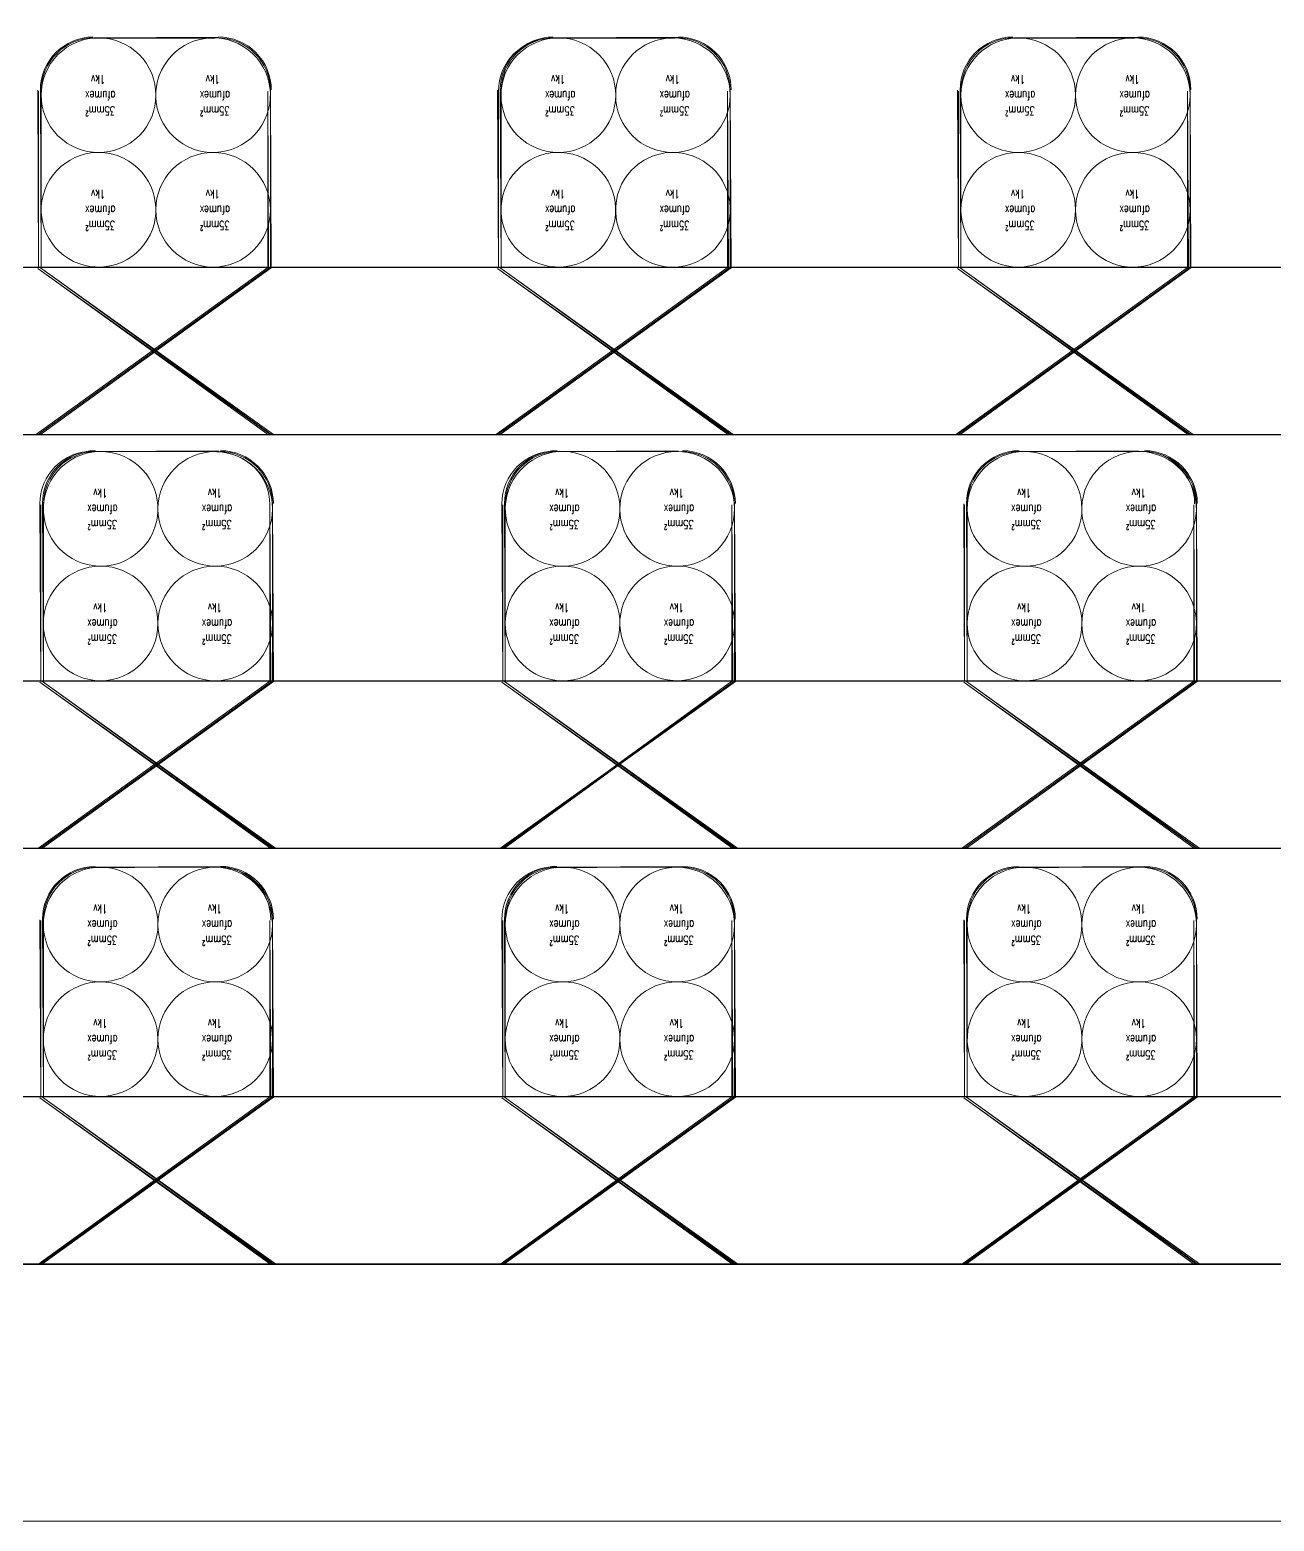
# Model space of a CAD drawing. Extents: x -14.2 to 52.3, y 2.5 to 90.9.
# Drawn here: x 12.364 to 12.5052, y 17.6337 to 17.8028 of the extents above; entities that cross this region are included whole.
import ezdxf

# ---------------------------------------------------------------- set-up
doc = ezdxf.new("R2010")
doc.units = 0
for name, color, linetype, lineweight in [('limpo_PINI-PSG-PE-0102-LAZ-R00$0$0-1', 7, 'Continuous', 5), ('limpo_PINI-PSG-PE-0102-LAZ-R00$0$A-WALL-FNSH', 1, 'Continuous', 40), ('limpo_PINI-PSG-PE-0102-LAZ-R00$0$PNIN-HID-PL-0009-LAZ-R00_dwg', 8, 'Continuous', 5)]:
    doc.layers.add(name, color=color, linetype=linetype, lineweight=lineweight)
doc.layers.add('limpo_PINI-PSG-PE-0102-LAZ-R00$0$0-8', color=7, linetype='Continuous', lineweight=5, true_color=0x999999)
doc.layers.add('limpo_PINI-PSG-PE-0102-LAZ-R00$0$XR_ARQT', color=7, linetype='Continuous')
doc.layers.add('XR_ARQT', color=7, linetype='Continuous')
doc.styles.add('limpo_PINI-PSG-PE-0102-LAZ-R00$0$RomanS_2', font='romans__.ttf', dxfattribs={"width": 0.7, "height": 0.001})

# ---------------------------------------------------------------- blocks, each defined once
blk = doc.blocks.new('limpo_PINI-PSG-PE-0102-LAZ-R00$0$LAZ GERAL - PNE_dwg-25011385-009 - PRE - PAV_ LAZER - GERAL')
at = {"layer": 'limpo_PINI-PSG-PE-0102-LAZ-R00$0$0-8'}
for p, q in [((-8.78, -7.05452), (-9.8293, -7.05452)), ((-9.23574, -7.05452), (-9.23574, -7.05402)), ((-9.18356, -7.05452), (-9.18356, -7.05402)), ((-9.13138, -7.05452), (-9.13138, -7.05402)), ((-8.78, -7.10145), (-9.8293, -7.10145)), ((-8.78, -7.14861), (-9.8293, -7.14861))]:
    blk.add_line(p, q, dxfattribs=at)
at = {"layer": 'limpo_PINI-PSG-PE-0102-LAZ-R00$0$0-8', "flags": 128}
for points in [[(-9.24174, -7.02842), (-9.25584, -7.02852), (-9.24184, -7.02852)], [(-9.18956, -7.02842), (-9.20366, -7.02852), (-9.18966, -7.02852)], [(-9.13738, -7.02842), (-9.15148, -7.02852), (-9.13748, -7.02852)], [(-9.26194, -7.07352), (-9.23574, -7.05462), (-9.23584, -7.03452), (-9.23584, -7.05452), (-9.26218, -7.07352)], [(-9.26194, -7.03442), (-9.26184, -7.05452), (-9.26184, -7.03452)], [(-9.20976, -7.07352), (-9.18356, -7.05462), (-9.18366, -7.03452), (-9.18366, -7.05452), (-9.21, -7.07352)], [(-9.20976, -7.03442), (-9.20966, -7.05452), (-9.20966, -7.03452)], [(-9.15758, -7.07352), (-9.13138, -7.05462), (-9.13148, -7.03452), (-9.13148, -7.05452), (-9.15781, -7.07352)], [(-9.15758, -7.03442), (-9.15748, -7.05452), (-9.15748, -7.03452)], [(-9.8293, -7.05452), (-9.8293, -7.07352), (-8.78, -7.07352)], [(-9.23574, -7.07352), (-9.26194, -7.05462), (-9.2355, -7.07352)], [(-9.18356, -7.07352), (-9.20976, -7.05462), (-9.18332, -7.07352)], [(-9.13138, -7.07352), (-9.15758, -7.05462), (-9.13114, -7.07352)], [(-9.24174, -7.07535), (-9.25584, -7.07545), (-9.24184, -7.07545)], [(-9.18956, -7.07535), (-9.20366, -7.07545), (-9.18966, -7.07545)], [(-9.13738, -7.07535), (-9.15148, -7.07545), (-9.13748, -7.07545)], [(-9.2617, -7.12045), (-9.2355, -7.10155), (-9.2356, -7.08145), (-9.2356, -7.10145), (-9.26194, -7.12045)], [(-9.2617, -7.08135), (-9.2616, -7.10145), (-9.2616, -7.08145)], [(-9.20952, -7.12045), (-9.18308, -7.10155), (-9.18318, -7.08145), (-9.18318, -7.10145), (-9.20928, -7.12045)], [(-9.20928, -7.08135), (-9.20918, -7.10145), (-9.20918, -7.08145)], [(-9.15686, -7.12045), (-9.13066, -7.10155), (-9.13076, -7.08145), (-9.13076, -7.10145), (-9.1571, -7.12045)], [(-9.15686, -7.08135), (-9.15676, -7.10145), (-9.15676, -7.08145)], [(-9.2617, -7.10145), (-9.28792, -7.10145), (-9.28792, -7.10065)], [(-9.20928, -7.10145), (-9.2355, -7.10145), (-9.2355, -7.10065)], [(-9.15686, -7.10145), (-9.18308, -7.10145), (-9.18308, -7.10065)], [(-9.8293, -7.10145), (-9.8293, -7.12045), (-8.78, -7.12045)], [(-9.2355, -7.12045), (-9.2617, -7.10155), (-9.23526, -7.12045)], [(-9.18308, -7.12045), (-9.20928, -7.10155), (-9.18284, -7.12045)], [(-9.13066, -7.12045), (-9.15686, -7.10155), (-9.13042, -7.12045)], [(-9.2415, -7.12251), (-9.2556, -7.12261), (-9.2416, -7.12261)], [(-9.18908, -7.12251), (-9.20318, -7.12261), (-9.18918, -7.12261)], [(-9.13666, -7.12251), (-9.15076, -7.12261), (-9.13676, -7.12261)], [(-9.2617, -7.16761), (-9.2355, -7.14871), (-9.2356, -7.12861), (-9.2356, -7.14861), (-9.26194, -7.16761)], [(-9.2617, -7.12851), (-9.2616, -7.14861), (-9.2616, -7.12861)], [(-9.20928, -7.16761), (-9.18308, -7.14871), (-9.18318, -7.12861), (-9.18318, -7.14861), (-9.20952, -7.16761)], [(-9.20928, -7.12851), (-9.20918, -7.14861), (-9.20918, -7.12861)], [(-9.15686, -7.16761), (-9.13066, -7.14871), (-9.13076, -7.12861), (-9.13076, -7.14861), (-9.1571, -7.16761)], [(-9.15686, -7.12851), (-9.15676, -7.14861), (-9.15676, -7.12861)], [(-9.2617, -7.14861), (-9.28792, -7.14861), (-9.28792, -7.14781)], [(-9.20928, -7.14861), (-9.2355, -7.14861), (-9.2355, -7.14781)], [(-9.15686, -7.14861), (-9.18308, -7.14861), (-9.18308, -7.14781)], [(-9.8293, -7.14861), (-9.8293, -7.16761), (-8.78, -7.16761)], [(-9.2355, -7.16761), (-9.2617, -7.14871), (-9.23526, -7.16761)], [(-9.18308, -7.16761), (-9.20928, -7.14871), (-9.18284, -7.16761)], [(-9.13066, -7.16761), (-9.15686, -7.14871), (-9.13042, -7.16761)]]:
    blk.add_lwpolyline(points, dxfattribs=at)
at = {"layer": 'limpo_PINI-PSG-PE-0102-LAZ-R00$0$0-8'}
for centre in [(-9.19016, -7.03502), (-9.15098, -7.03502), (-9.15098, -7.04802), (-9.2421, -7.08195), (-9.13726, -7.12911), (-9.13726, -7.14211)]:
    blk.add_circle(centre, 0.0065, dxfattribs=at)
for centre, start, end in [((-9.20366, -7.03452), 90, 180), ((-9.2557, -7.08135), 90, 180), ((-9.2416, -7.08145), 0, 90), ((-9.20328, -7.08135), 90, 180), ((-9.13666, -7.08135), 0, 90), ((-9.2415, -7.12851), 0, 90), ((-9.20328, -7.12851), 90, 180)]:
    blk.add_arc(centre, 0.006, start, end, dxfattribs=at)
for centre, major_axis, ratio in [((-9.25534, -7.03502), (0.0046, 0.0046), 1), ((-9.24234, -7.03502), (-0.00553, 0.00342), 1), ((-9.20316, -7.03502), (0.0046, 0.0046), 1), ((-9.13798, -7.03502), (0, 0.0065), 1), ((-9.25534, -7.04802), (0.00342, 0.00553), 1), ((-9.24234, -7.04802), (0.0065, 0), 1), ((-9.20316, -7.04802), (0.00342, 0.00553), 1), ((-9.19016, -7.04802), (0.00104, 0.00642), 0.999999), ((-9.13798, -7.04802), (-0.0046, 0.0046), 1), ((-9.2551, -7.08195), (-0.00342, 0.00553), 1), ((-9.20268, -7.08195), (-0.00633, 0.00149), 1), ((-9.18968, -7.08195), (0.00249, 0.00601), 1), ((-9.15026, -7.08195), (-0.00601, 0.00249), 1), ((-9.13726, -7.08195), (-0.00633, 0.00149), 1), ((-9.2551, -7.09495), (0.0065, 0), 1), ((-9.2421, -7.09495), (0.0065, 0), 1), ((-9.20268, -7.09495), (-0.00249, 0.00601), 1), ((-9.18968, -7.09495), (0.00633, 0.00149), 1), ((-9.15026, -7.09495), (-0.00249, 0.00601), 1), ((-9.13726, -7.09495), (0.00307, 0.00573), 0.999999), ((-9.2551, -7.12911), (0.0046, 0.0046), 1), ((-9.2421, -7.12911), (0, 0.0065), 1), ((-9.20268, -7.12911), (0.0046, 0.0046), 1), ((-9.18968, -7.12911), (0.00601, 0.00249), 1), ((-9.15026, -7.12911), (0.0046, 0.0046), 1), ((-9.2551, -7.14211), (0.00307, 0.00573), 0.999999), ((-9.20268, -7.14211), (-0.00249, 0.00601), 1), ((-9.15026, -7.14211), (-0.00553, 0.00342), 1), ((-9.2421, -7.14211), (0, 0.0065), 1), ((-9.18968, -7.14211), (0.0046, 0.0046), 0.999999)]:
    blk.add_ellipse(centre, major_axis=major_axis, ratio=ratio, dxfattribs=at)
for centre, major_axis, ratio, start_param, end_param in [((-9.25594, -7.03442), (-0.00592, 0.00096), 0.999999, 4.873265, 6.444061), ((-9.25584, -7.03452), (0.006, 0), 1, 1.570796, 3.141593), ((-9.24184, -7.03452), (0.00584, 0.00138), 1, 6.051364, 7.622161), ((-9.24174, -7.03442), (-0.00584, 0.00138), 1, 3.373418, 4.944215), ((-9.20376, -7.03442), (-0.00554, 0.0023), 1, 5.105094, 6.67589), ((-9.18966, -7.03452), (0.0023, 0.00554), 0.999999, 5.105087, 6.675884), ((-9.18956, -7.03442), (0.006, 0), 1, 0, 1.570796), ((-9.15158, -7.03442), (0, 0.006), 1, 0, 1.570796), ((-9.15148, -7.03452), (-0.00424, 0.00424), 1, 5.497781, 7.068577), ((-9.13748, -7.03452), (-0.00424, 0.00424), 1, 3.926992, 5.497789), ((-9.13738, -7.03442), (0.00315, 0.0051), 1, 5.265965, 6.836761), ((-9.2556, -7.08145), (-0.00424, 0.00424), 1, 5.49779, 7.068586), ((-9.2415, -7.08135), (0.00424, 0.00424), 1, 5.49779, 7.068587), ((-9.20318, -7.08145), (0.006, 0), 1, 1.570796, 3.141593), ((-9.18918, -7.08145), (-0.00315, 0.0051), 1, 4.158813, 5.72961), ((-9.18908, -7.08135), (0, 0.006), 1, 4.712389, 6.283185), ((-9.15086, -7.08135), (-0.00315, 0.0051), 1, 5.729609, 7.300405), ((-9.15076, -7.08145), (0.006, 0), 1, 1.570796, 3.141593), ((-9.13676, -7.08145), (-0.00424, 0.00424), 1, 3.926992, 5.497789), ((-9.2557, -7.12851), (0.0051, 0.00315), 1, 1.017221, 2.588017), ((-9.2556, -7.12861), (0.00554, 0.0023), 1, 1.178097, 2.748894), ((-9.2416, -7.12861), (0.00424, 0.00424), 1, 5.497786, 7.068582), ((-9.20318, -7.12861), (0.00529, 0.00283), 0.999999, 1.079398, 2.650194), ((-9.18918, -7.12861), (0.00487, 0.00351), 0.999999, 5.658663, 7.22946), ((-9.18908, -7.12851), (0.00315, 0.0051), 1, 5.265965, 6.836761), ((-9.15086, -7.12851), (0.00315, 0.0051), 1, 0.553574, 2.12437), ((-9.15076, -7.12861), (0, 0.006), 1, 0, 1.570796), ((-9.13676, -7.12861), (-0.00424, 0.00424), 1, 3.926994, 5.49779), ((-9.13666, -7.12851), (-0.00315, 0.0051), 1, 4.158815, 5.729611)]:
    blk.add_ellipse(centre, major_axis=major_axis, ratio=ratio, start_param=start_param, end_param=end_param, dxfattribs=at)
at = {"layer": 'limpo_PINI-PSG-PE-0102-LAZ-R00$0$0-1', "char_height": 0.001, "attachment_point": 1, "rotation": 180, "line_spacing_factor": 0.983083, "style": 'limpo_PINI-PSG-PE-0102-LAZ-R00$0$RomanS_2'}
for s, insert, width in [('1kv', (-9.25459, -7.03375), 0.0021333), ('1kv', (-9.24159, -7.03375), 0.0021333), ('1kv', (-9.2024, -7.03375), 0.0021333), ('1kv', (-9.1894, -7.03375), 0.0021333), ('1kv', (-9.15022, -7.03375), 0.0021333), ('1kv', (-9.13722, -7.03375), 0.0021333), ('afumex', (-9.25341, -7.03557), 0.0045957), ('afumex', (-9.24041, -7.03557), 0.0045957), ('afumex', (-9.20123, -7.03557), 0.0045957), ('afumex', (-9.18823, -7.03557), 0.0045957), ('afumex', (-9.14904, -7.03557), 0.0045957), ('afumex', (-9.13604, -7.03557), 0.0045957), ('35mm²', (-9.25346, -7.03729), 0.0044251), ('35mm²', (-9.24046, -7.03729), 0.0044251), ('35mm²', (-9.20128, -7.03729), 0.0044251), ('35mm²', (-9.18828, -7.03729), 0.0044251), ('35mm²', (-9.14909, -7.03729), 0.0044251), ('35mm²', (-9.13609, -7.03729), 0.0044251), ('1kv', (-9.25459, -7.04675), 0.0021333), ('1kv', (-9.24159, -7.04675), 0.0021333), ('1kv', (-9.2024, -7.04675), 0.0021333), ('1kv', (-9.1894, -7.04675), 0.0021333), ('1kv', (-9.15022, -7.04675), 0.0021333), ('1kv', (-9.13722, -7.04675), 0.0021333), ('afumex', (-9.25341, -7.04857), 0.0045957), ('afumex', (-9.24041, -7.04857), 0.0045957), ('afumex', (-9.20123, -7.04857), 0.0045957), ('afumex', (-9.18823, -7.04857), 0.0045957), ('afumex', (-9.14904, -7.04857), 0.0045957), ('afumex', (-9.13604, -7.04857), 0.0045957), ('35mm²', (-9.25346, -7.05029), 0.0044251), ('35mm²', (-9.24046, -7.05029), 0.0044251), ('35mm²', (-9.20128, -7.05029), 0.0044251), ('35mm²', (-9.18828, -7.05029), 0.0044251), ('35mm²', (-9.14909, -7.05029), 0.0044251), ('35mm²', (-9.13609, -7.05029), 0.0044251), ('1kv', (-9.25435, -7.08068), 0.0021333), ('1kv', (-9.24135, -7.08068), 0.0021333), ('1kv', (-9.20193, -7.08068), 0.0021333), ('1kv', (-9.18893, -7.08068), 0.0021333), ('1kv', (-9.14951, -7.08068), 0.0021333), ('1kv', (-9.13651, -7.08068), 0.0021333), ('afumex', (-9.25317, -7.0825), 0.0045957), ('afumex', (-9.24017, -7.0825), 0.0045957), ('afumex', (-9.20075, -7.0825), 0.0045957), ('afumex', (-9.18775, -7.0825), 0.0045957), ('afumex', (-9.14833, -7.0825), 0.0045957), ('afumex', (-9.13533, -7.0825), 0.0045957), ('35mm²', (-9.25322, -7.08422), 0.0044251), ('35mm²', (-9.24022, -7.08422), 0.0044251), ('35mm²', (-9.2008, -7.08422), 0.0044251), ('35mm²', (-9.1878, -7.08422), 0.0044251), ('35mm²', (-9.14838, -7.08422), 0.0044251), ('35mm²', (-9.13538, -7.08422), 0.0044251), ('1kv', (-9.25435, -7.09368), 0.0021333), ('1kv', (-9.24135, -7.09368), 0.0021333), ('1kv', (-9.20193, -7.09368), 0.0021333), ('1kv', (-9.18893, -7.09368), 0.0021333), ('1kv', (-9.14951, -7.09368), 0.0021333), ('1kv', (-9.13651, -7.09368), 0.0021333), ('afumex', (-9.25317, -7.0955), 0.0045957), ('afumex', (-9.24017, -7.0955), 0.0045957), ('afumex', (-9.20075, -7.0955), 0.0045957), ('afumex', (-9.18775, -7.0955), 0.0045957), ('afumex', (-9.14833, -7.0955), 0.0045957), ('afumex', (-9.13533, -7.0955), 0.0045957), ('35mm²', (-9.25322, -7.09722), 0.0044251), ('35mm²', (-9.24022, -7.09722), 0.0044251), ('35mm²', (-9.2008, -7.09722), 0.0044251), ('35mm²', (-9.1878, -7.09722), 0.0044251), ('35mm²', (-9.14838, -7.09722), 0.0044251), ('35mm²', (-9.13538, -7.09722), 0.0044251), ('1kv', (-9.25435, -7.12784), 0.0021333), ('1kv', (-9.24135, -7.12784), 0.0021333), ('1kv', (-9.20193, -7.12784), 0.0021333), ('1kv', (-9.18893, -7.12784), 0.0021333), ('1kv', (-9.14951, -7.12784), 0.0021333), ('1kv', (-9.13651, -7.12784), 0.0021333), ('afumex', (-9.25317, -7.12966), 0.0045957), ('afumex', (-9.24017, -7.12966), 0.0045957), ('afumex', (-9.20075, -7.12966), 0.0045957), ('afumex', (-9.18775, -7.12966), 0.0045957), ('afumex', (-9.14833, -7.12966), 0.0045957), ('afumex', (-9.13533, -7.12966), 0.0045957), ('35mm²', (-9.25322, -7.13139), 0.0044251), ('35mm²', (-9.24022, -7.13139), 0.0044251), ('35mm²', (-9.2008, -7.13139), 0.0044251), ('35mm²', (-9.1878, -7.13139), 0.0044251), ('35mm²', (-9.14838, -7.13139), 0.0044251), ('35mm²', (-9.13538, -7.13139), 0.0044251), ('1kv', (-9.25435, -7.14084), 0.0021333), ('1kv', (-9.24135, -7.14084), 0.0021333), ('1kv', (-9.20193, -7.14084), 0.0021333), ('1kv', (-9.18893, -7.14084), 0.0021333), ('1kv', (-9.14951, -7.14084), 0.0021333), ('1kv', (-9.13651, -7.14084), 0.0021333), ('afumex', (-9.25317, -7.14266), 0.0045957), ('afumex', (-9.24017, -7.14266), 0.0045957), ('afumex', (-9.20075, -7.14266), 0.0045957), ('afumex', (-9.18775, -7.14266), 0.0045957), ('afumex', (-9.14833, -7.14266), 0.0045957), ('afumex', (-9.13533, -7.14266), 0.0045957), ('35mm²', (-9.25322, -7.14439), 0.0044251), ('35mm²', (-9.24022, -7.14439), 0.0044251), ('35mm²', (-9.2008, -7.14439), 0.0044251), ('35mm²', (-9.1878, -7.14439), 0.0044251), ('35mm²', (-9.14838, -7.14439), 0.0044251), ('35mm²', (-9.13538, -7.14439), 0.0044251)]:
    blk.add_mtext(s, dxfattribs=dict(at, insert=insert, width=width))
blk = doc.blocks.new('limpo_PINI-PSG-PE-0102-LAZ-R00$0$PNIN-HID-PL-0009-LAZ-R00_dwg-3604853-5PPE_008_LAZER__P_A_0_09_')
at = {"color": 9, "lineweight": 5}
for p, q in [((22479.55, 12001.55), (21430.24, 12001.55)), ((21430.24, 11982.55), (22479.55, 11982.55)), ((22017.8, 11980.72), (22003.7, 11980.62)), ((22069.98, 11980.72), (22055.88, 11980.62)), ((22122.17, 11980.72), (22108.07, 11980.62)), ((22479.54, 11954.62), (21430.24, 11954.62)), ((21430.24, 11935.62), (22479.54, 11935.62)), ((22018.04, 11933.56), (22003.94, 11933.46)), ((22070.46, 11933.56), (22056.36, 11933.46)), ((22122.88, 11933.56), (22108.78, 11933.46)), ((22479.54, 11907.46), (21430.24, 11907.46)), ((21430.24, 11888.46), (22479.54, 11888.46))]:
    blk.add_line(p, q, dxfattribs=at)
at = {"color": 9, "lineweight": 5, "flags": 128}
for points in [[(22017.8, 12027.65), (22003.7, 12027.55), (22017.7, 12027.55)], [(22069.98, 12027.65), (22055.88, 12027.55), (22069.88, 12027.55)], [(22122.17, 12027.65), (22108.07, 12027.55), (22122.07, 12027.55)], [(21997.6, 11982.55), (22023.8, 12001.45), (22023.7, 12021.55), (22023.7, 12001.55), (21997.36, 11982.55)], [(21997.6, 12021.65), (21997.7, 12001.55), (21997.7, 12021.55)], [(22049.78, 11982.55), (22075.98, 12001.45), (22075.88, 12021.55), (22075.88, 12001.55), (22049.54, 11982.55)], [(22049.78, 12021.65), (22049.88, 12001.55), (22049.88, 12021.55)], [(22101.97, 11982.55), (22128.17, 12001.45), (22128.07, 12021.55), (22128.07, 12001.55), (22101.73, 11982.55)], [(22101.97, 12021.65), (22102.07, 12001.55), (22102.07, 12021.55)], [(22023.8, 11982.55), (21997.6, 12001.45), (22024.04, 11982.55)], [(22075.98, 11982.55), (22049.78, 12001.45), (22076.22, 11982.55)], [(22128.17, 11982.55), (22101.97, 12001.45), (22128.4, 11982.55)], [(21997.84, 11935.62), (22024.04, 11954.52), (22023.94, 11974.62), (22023.94, 11954.62), (21997.6, 11935.62)], [(21997.84, 11974.72), (21997.94, 11954.62), (21997.94, 11974.62)], [(22050.02, 11935.62), (22076.46, 11954.52), (22076.36, 11974.62), (22076.36, 11954.62), (22050.26, 11935.62)], [(22050.26, 11974.72), (22050.36, 11954.62), (22050.36, 11974.62)], [(22102.68, 11935.62), (22128.88, 11954.52), (22128.78, 11974.62), (22128.78, 11954.62), (22102.44, 11935.62)], [(22102.68, 11974.72), (22102.78, 11954.62), (22102.78, 11974.62)], [(22024.04, 11935.62), (21997.84, 11954.52), (22024.28, 11935.62)], [(22076.46, 11935.62), (22050.26, 11954.52), (22076.7, 11935.62)], [(22128.88, 11935.62), (22102.68, 11954.52), (22129.12, 11935.62)], [(21997.84, 11888.46), (22024.04, 11907.36), (22023.94, 11927.46), (22023.94, 11907.46), (21997.6, 11888.46)], [(21997.84, 11927.56), (21997.94, 11907.46), (21997.94, 11927.46)], [(22050.26, 11888.46), (22076.46, 11907.36), (22076.36, 11927.46), (22076.36, 11907.46), (22050.02, 11888.46)], [(22050.26, 11927.56), (22050.36, 11907.46), (22050.36, 11927.46)], [(22102.68, 11888.46), (22128.88, 11907.36), (22128.78, 11927.46), (22128.78, 11907.46), (22102.44, 11888.46)], [(22102.68, 11927.56), (22102.78, 11907.46), (22102.78, 11927.46)], [(22024.04, 11888.46), (21997.84, 11907.36), (22024.28, 11888.46)], [(22076.46, 11888.46), (22050.26, 11907.36), (22076.7, 11888.46)], [(22128.88, 11888.46), (22102.68, 11907.36), (22129.12, 11888.46)]]:
    blk.add_lwpolyline(points, dxfattribs=at)
at = {"color": 9, "lineweight": 5}
for centre, start, end in [((22055.88, 12021.55), 90, 180), ((22003.84, 11974.72), 90, 180), ((22017.94, 11974.62), 0, 90), ((22056.26, 11974.72), 90, 180), ((22122.88, 11974.72), 0, 90), ((22018.04, 11927.56), 0, 90), ((22056.26, 11927.56), 90, 180)]:
    blk.add_arc(centre, 6, start, end, dxfattribs=at)
blk = doc.blocks.new('limpo_PINI-PSG-PE-0102-LAZ-R00$0$A$C745163c0')
at = {"layer": 'limpo_PINI-PSG-PE-0102-LAZ-R00$0$A-WALL-FNSH', "lineweight": 5}
blk.add_line((-1250, -3975.4), (-2325.02, -3975.4), dxfattribs=at)
at = {"layer": 'limpo_PINI-PSG-PE-0102-LAZ-R00$0$PNIN-HID-PL-0009-LAZ-R00_dwg', "color": 9}
blk.add_blockref('limpo_PINI-PSG-PE-0102-LAZ-R00$0$PNIN-HID-PL-0009-LAZ-R00_dwg-3604853-5PPE_008_LAZER__P_A_0_09_', (-23714.89, -15834.72), dxfattribs=at)
blk = doc.blocks.new('limpo_PINI-PSG-PE-0102-LAZ-R00')
at = {"layer": 'limpo_PINI-PSG-PE-0102-LAZ-R00$0$XR_ARQT', "xscale": 0.001000000000038553, "yscale": 0.001000000000038553, "zscale": 0.001000000000038553}
blk.add_blockref('limpo_PINI-PSG-PE-0102-LAZ-R00$0$A$C745163c0', (14.12396, 21.59203), dxfattribs=at)
at = {"layer": 'limpo_PINI-PSG-PE-0102-LAZ-R00$0$XR_ARQT'}
blk.add_blockref('limpo_PINI-PSG-PE-0102-LAZ-R00$0$LAZ GERAL - PNE_dwg-25011385-009 - PRE - PAV_ LAZER - GERAL', (21.66891, 24.81343), dxfattribs=at)

msp = doc.modelspace()

# ---------------------------------------------------------------- block references
at = {"layer": 'XR_ARQT'}
msp.add_blockref('limpo_PINI-PSG-PE-0102-LAZ-R00', (-0.04177, 0.01702), dxfattribs=at)

doc.saveas('drawing.dxf')
